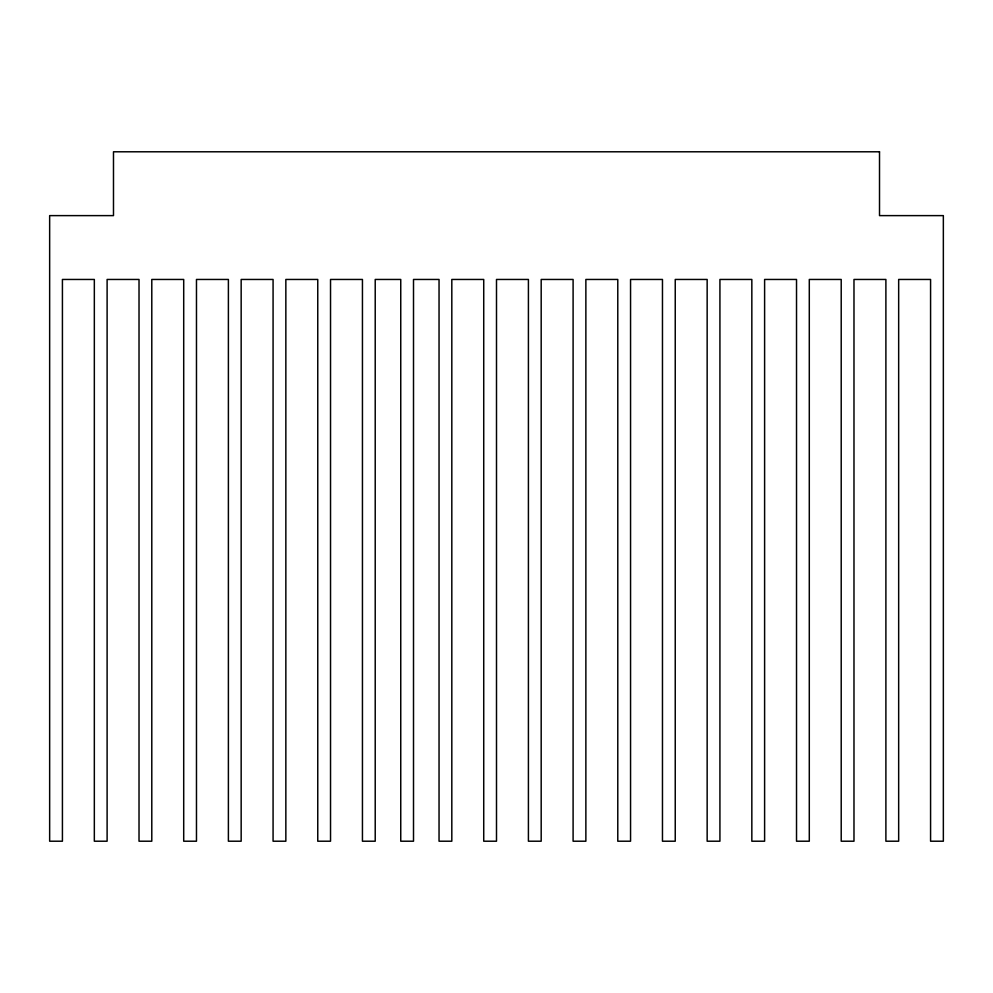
<?xml version="1.0" encoding="UTF-8"?>
<svg xmlns="http://www.w3.org/2000/svg" width="993" height="993" viewBox="0 0 993 993"><rect width="100%" height="100%" fill="white"/><g stroke="black" fill="none" stroke-linecap="round" stroke-linejoin="round"><path stroke-width="1.49" d="M879.513 151.792L113.487 151.792L113.487 215.618L49.65 215.618L49.65 841.208L62.422 841.208L62.422 279.455L94.335 279.455L94.335 841.208L107.107 841.208L107.107 279.455L139.02 279.455L139.02 841.208L151.792 841.208L151.792 279.455L183.705 279.455L183.705 841.208L196.477 841.208L196.477 279.455L228.39 279.455L228.39 841.208L241.162 841.208L241.162 279.455L273.075 279.455L273.075 841.208L285.847 841.208L285.847 279.455L317.76 279.455L317.76 841.208L330.532 841.208L330.532 279.455L362.445 279.455L362.445 841.208L375.217 841.208L375.217 279.455L400.75 279.455L400.75 841.208L413.51 841.208L413.51 279.455L439.043 279.455L439.043 841.208L451.815 841.208L451.815 279.455L483.728 279.455L483.728 841.208L496.5 841.208L496.5 279.455L528.413 279.455L528.413 841.208L541.185 841.208L541.185 279.455L573.098 279.455L573.098 841.208L585.87 841.208L585.87 279.455L617.783 279.455L617.783 841.208L630.555 841.208L630.555 279.455L662.468 279.455L662.468 841.208L675.24 841.208L675.24 279.455L707.153 279.455L707.153 841.208L719.925 841.208L719.925 279.455L751.838 279.455L751.838 841.208L764.61 841.208L764.61 279.455L796.523 279.455L796.523 841.208L809.295 841.208L809.295 279.455L841.208 279.455L841.208 841.208L853.98 841.208L853.98 279.455L885.893 279.455L885.893 841.208L898.665 841.208L898.665 279.455L930.578 279.455L930.578 841.208L943.35 841.208L943.35 215.618L879.513 215.618L879.513 151.792"/></g></svg>
